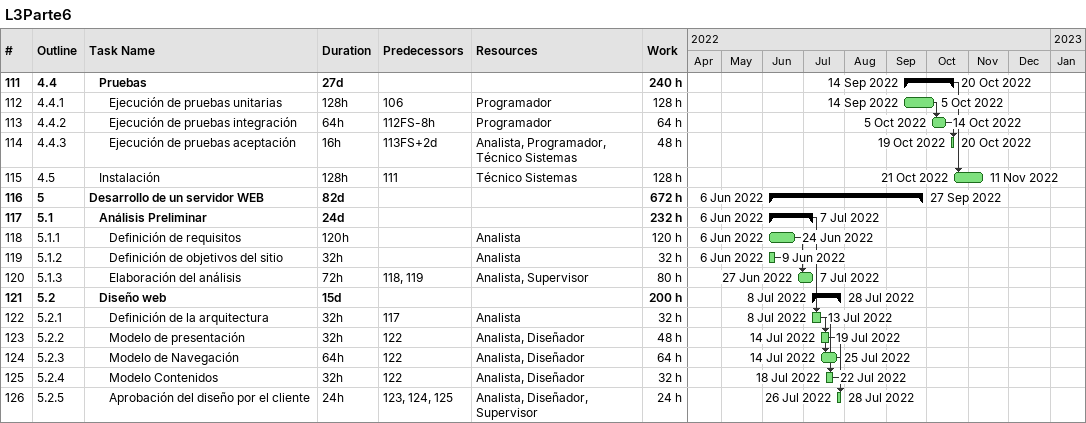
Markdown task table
L3Parte6

| ID | WBS | Task | Duration | Start | Finish | Predecessors | Resources | Work (h) |
|---|---|---|---|---|---|---|---|---|
| 111 | 4.4 | **Pruebas** | 27d | 2022-09-14 | 2022-10-20 |  |  | 240 |
| 112 | 4.4.1 | Ejecución de pruebas unitarias | 128h | 2022-09-14 | 2022-10-05 | 106 | Programador | 128 |
| 113 | 4.4.2 | Ejecución de pruebas integración | 64h | 2022-10-05 | 2022-10-14 | 112FS-8h | Programador | 64 |
| 114 | 4.4.3 | Ejecución de pruebas aceptación | 16h | 2022-10-19 | 2022-10-20 | 113FS+2d | Analista, Programador, Técnico Sistemas | 48 |
| 115 | 4.5 | Instalación | 128h | 2022-10-21 | 2022-11-11 | 111 | Técnico Sistemas | 128 |
| 116 | 5 | **Desarrollo de un servidor WEB** | 82d | 2022-06-06 | 2022-09-27 |  |  | 672 |
| 117 | 5.1 | **Análisis Preliminar** | 24d | 2022-06-06 | 2022-07-07 |  |  | 232 |
| 118 | 5.1.1 | Definición de requisitos | 120h | 2022-06-06 | 2022-06-24 |  | Analista | 120 |
| 119 | 5.1.2 | Definición de objetivos del sitio | 32h | 2022-06-06 | 2022-06-09 |  | Analista | 32 |
| 120 | 5.1.3 | Elaboración del análisis | 72h | 2022-06-27 | 2022-07-07 | 118, 119 | Analista, Supervisor | 80 |
| 121 | 5.2 | **Diseño web** | 15d | 2022-07-08 | 2022-07-28 |  |  | 200 |
| 122 | 5.2.1 | Definición de la arquitectura | 32h | 2022-07-08 | 2022-07-13 | 117 | Analista | 32 |
| 123 | 5.2.2 | Modelo de presentación | 32h | 2022-07-14 | 2022-07-19 | 122 | Analista, Diseñador | 48 |
| 124 | 5.2.3 | Modelo de Navegación | 64h | 2022-07-14 | 2022-07-25 | 122 | Analista, Diseñador | 64 |
| 125 | 5.2.4 | Modelo Contenidos | 32h | 2022-07-18 | 2022-07-22 | 122 | Analista, Diseñador | 32 |
| 126 | 5.2.5 | Aprobación del diseño por el cliente | 24h | 2022-07-26 | 2022-07-28 | 123, 124, 125 | Analista, Diseñador, Supervisor | 24 |
